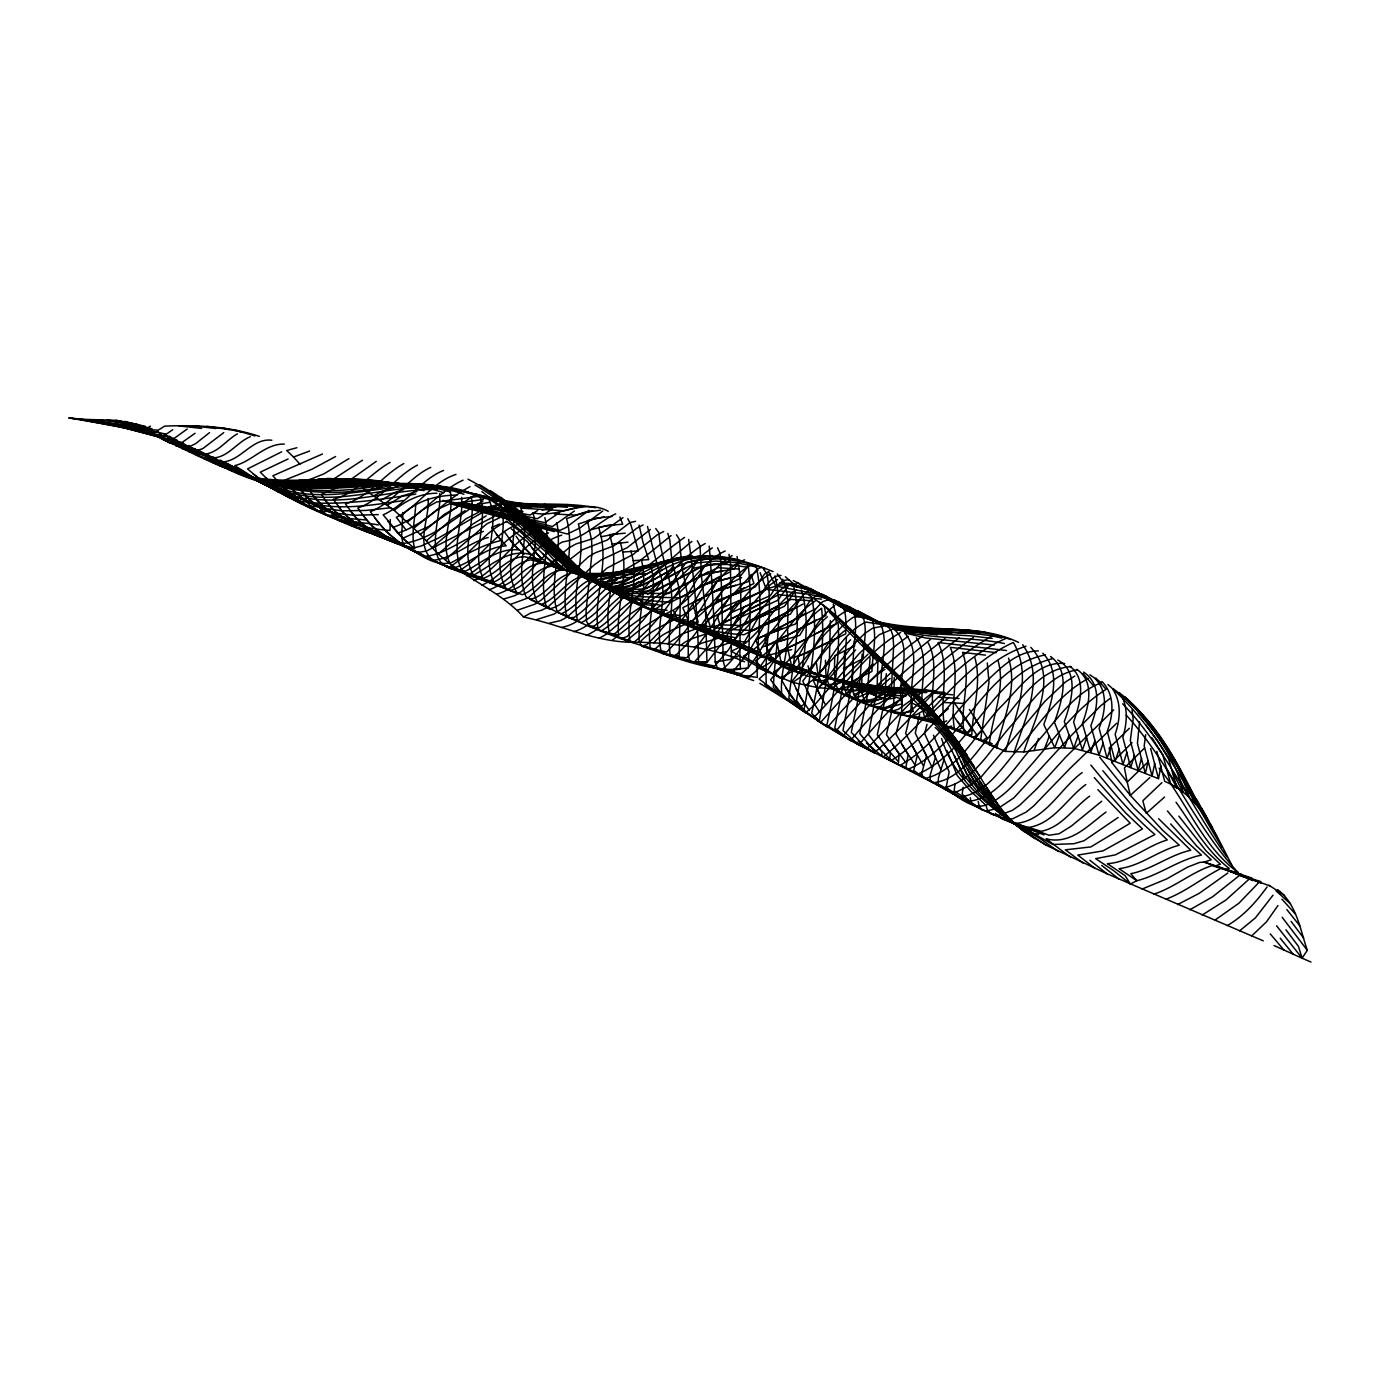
<?xml version="1.0" encoding="UTF-8"?>
<svg xmlns="http://www.w3.org/2000/svg" width="1380" height="1380" viewBox="0 0 1380 1380"><rect width="100%" height="100%" fill="white"/><g stroke="black" fill="none" stroke-linecap="round" stroke-linejoin="round"><path stroke-width="1.5" d="M461.558 497.404C463.939 521.45 450.225 547.739 461.869 570.32C418.175 569.095 442.204 519.449 439.634 493.626M854.237 640.803L851.753 684.135L842.973 730.503L858.101 744.562L925.825 778.389L974.194 805.782L1018.267 825.637M870.107 657.76L866.795 699.367L859.757 733.625L873.73 750.254L874.299 752.721C918.114 715.461 952.01 661.814 1006.037 638.371M390.264 519.518L390.023 530.42C329.561 526.763 278.656 490.555 226.717 463.283M1071.156 666.661C1036.07 668.731 1015.628 708.061 993.841 731.227C976.712 750.461 961.135 779.769 932.966 782.805L881.837 756.068L881.941 752.1L868.417 734.436L877.042 689.603L877.904 661.814L829.346 612.116M846.423 637.094L843.784 681.737L834.762 728.123L850.649 740.525L874.299 752.721L858.153 741.164M902.899 688.068L901.554 711.994L895.965 734.108L908.126 754.808L905.884 767.573L959.083 797.036C986.51 794.345 1002.156 767.039 1018.751 748.27C1039.916 723.482 1058.891 694.037 1088.354 678.511M1139.57 721.809L1137.43 743.337L1145.314 773.456L1158.493 778.665L1160.994 765.934M862.172 654.137L858.308 697.935L851.288 732.314L865.795 747.788L874.299 752.721M996.119 652.636L950.285 647.323C961.049 673.526 949.699 701.937 954.442 728.761C923.03 717.048 889.048 714.167 858.101 701.023L853.616 694.451L852.254 681.289L853.099 663.866M954.236 702.644L972.245 729.295L967.449 733.298C927.774 718.187 883.562 715.03 846.337 694.106L843.577 684.066L844.595 650.825M402.908 512.498L401.632 536.164L402.908 543.409C341.981 526.832 286.522 495.903 231.357 466.026M428.076 498.404C430.043 517.845 414.569 545.514 432.837 559.918C459.747 574.494 490.297 581.032 517.948 594.073C499.198 567.939 524.072 531.179 508.53 503.786L529.316 506.753L550.706 507.599L567.008 504.511M415.656 505.08C415.07 519.553 410.757 534.457 414.707 548.723L393.748 542.15L361.284 529.575L370.495 529.937M955.029 783.754L954.149 790.792L982.025 809.75L1036.104 831.209M963.067 787.29L962.205 794.242L971.244 802.884L970.244 797.778M1145.676 734.695L1144.192 745.942L1152.059 776.095L1154.784 763.175M894.206 677.477L893.861 701.678L886.477 734.66L899.122 754.256L898.259 764.434L889.652 758.793L890.393 753.394L877.301 734.781L884.684 700.988L886.288 673.664M911.542 698.004L910.817 712.632L905.642 733.453L917.286 755.291L913.75 770.368L922.634 777.061L921.84 772.938L926.428 756.033L915.268 733.108L919.684 714.305M1148.35 760.639L1145.314 773.456L1098.998 755.136L1073.709 748.288L1054.751 747.718L1023.788 751.962L1005.572 751.445C1014.938 716.634 1033.154 678.374 1013.921 643.339M927.032 724.345L924.617 733.556L935.399 757.361L930.103 775.422L930.293 780.58L966.552 801.521C998.016 799.589 1014.593 765.969 1033.948 745.407C1054.803 723.551 1072.07 693.692 1101.309 682.755L1089.941 674.803M933.484 735.23L943.989 759.604L938.452 777.958L938.141 784.013C954.649 791.723 972.158 814.959 991.737 802.384C1006.296 794.363 1016.974 781.218 1027.72 768.884C1052.319 741.181 1074.572 709.372 1106.122 689.275L1095.892 678.149M1141.571 758.051L1138.172 770.627L1130.323 740.456L1133.135 719.239L1132.031 709.924M1014.179 752.462C1024.754 718.549 1046.178 678.046 1022.701 644.753M1134.412 755.274L1130.72 767.608L1122.872 737.403C1126.494 725 1128.081 711.425 1123.113 699.143M1126.925 752.324L1122.992 764.486L1115.161 734.264C1120.077 719.825 1121.767 702.972 1113.022 689.603M1119.18 749.271L1115.092 761.329L1107.226 731.159C1113.436 715.064 1115.178 694.606 1101.896 681.461M1094.961 740.387L1090.838 752.324L1082.403 723.465C1088.648 706.336 1095.099 681.634 1076.866 669.369M1103.138 743.234L1098.998 755.136L1090.856 725.604C1097.842 708.337 1101.844 683.98 1083.576 672.095M1111.228 746.218L1107.071 758.172L1099.118 728.243C1105.173 712.425 1108.537 692.329 1095.427 678.96M1023.788 751.962C1034.069 719.963 1058.977 676.787 1030.826 647.41M1086.664 737.903L1082.438 749.978L1073.588 722.033C1079.47 704.611 1087.578 679.633 1069.862 666.23M1078.073 735.989L1073.709 748.288L1064.308 721.568C1071.139 702.627 1080.281 672.146 1057.77 660.054M1069.069 734.885L1064.515 747.477L1054.424 722.309C1061.565 702.127 1071.466 671.922 1050.56 656.5M1034.017 750.582L1038.519 738.473M1059.547 734.833L1054.751 747.718L1043.798 724.466C1051.888 702.506 1061.669 672.543 1042.883 653.24M1044.453 748.961L1049.335 736.058M580.29 506.512L563.489 510.738L520.778 508.099C531.8 536.613 513.86 568.94 526.177 597.057C571.13 619.258 617.602 641.062 666.644 651.998C687.24 631.505 703.42 606.752 717.1 581.221L740.974 575.495L749.582 564.472M788.118 586.241L777.751 600.3L751.031 612.409L728.726 649.566L714.736 666.057L694.295 662.072L653.896 649.894C678.632 629.608 695.537 600.8 711.028 573.08L734.195 568.888L738.369 562.988M641.338 559.573C648.221 586.621 637.991 614.066 639.164 641.355L641.666 646.15C671.888 656.156 702.472 669.507 734.729 669.507L748.978 651.602L764.175 625.175L790.464 614.048L803.367 594.452L808.249 591.295M768.953 571.475L764.641 573.977L755.205 587.035L729.865 596.039C717.479 617.792 704.318 639.63 686.895 657.777L673.975 656.673C695.313 638.612 709.337 613.1 723.293 589.157L747.891 581.774L757.137 569.026L761.173 567.404M820.289 595.366L815.666 595.815L810.077 600.524L795.449 623.967L769.937 633.403C761.691 647.6 754.412 663.314 741.25 673.699L721.999 669.507C738.766 656.587 747.184 635.99 757.844 618.257L784.53 606.217L795.95 589.933M651.55 568.681C657.484 595.056 646.668 621.725 650.239 648.082L641.666 646.15L646.823 644.615C670.542 622.018 688.982 594.297 704.732 565.679L727.312 562.816L730.831 558.883M781.028 575.443C771.851 575.288 767.28 584.913 762.812 591.399L736.834 601.835L707.975 647.358L694.295 662.072L707.526 661.796L722.275 642.908L743.958 607.114L770.42 595.591C774.801 588.915 779.614 579.617 788.825 579.738M647.479 526.453C651.929 543.772 655.811 561.315 661.503 578.393C666.816 603.181 654.465 629.418 661.796 653.309L747.529 677.408C761.018 670.163 767.349 654.965 775.146 642.562L799.676 635.369L815.822 608.787L822.428 601.766L827.707 599.886M720.05 558.089L697.883 560.004C679.684 589.398 661.175 620.362 633.989 642.218L621.552 638.595L627.141 636.491L642.977 620.396L665.971 592.02L685.929 562.557L709.165 558.486M779.924 652.274L765.693 673.061L759.104 679.046C788.377 701.282 818.806 722.068 850.649 740.525C881.923 701.644 919.425 667.523 959.359 637.698M1277.966 905.522L1266.495 921.84L1251.729 935.899L1107.002 873.782L1046.402 845.336L1024.184 831.554L992.91 805.558L979.11 790.636L966.517 773.68L955.616 750.151L942.609 732.539L927.929 717.376M1274.016 945.542L1302.082 958.203L1307.291 950.285C1300.063 929.24 1296.596 903.797 1277.604 889.652M1273.033 895.172L1255.386 917.89L1239.654 930.81M784.323 662.124L770.609 679.823L780.08 692.225L790.671 702.541L805.506 712.874L814.649 704.835L859.205 653.585L879.129 634.783L892.739 629.073L937.52 634.852M673.043 566.042C655.241 590.088 637.732 615.549 614.1 634.179L601.439 630.781C625.399 616.377 641.045 590.812 659.433 570.026M1267.099 886.926C1256.162 901.985 1243.518 916.216 1227.217 925.601M908.264 636.266C874.868 659.916 848.131 691.932 820.789 722.189L814.683 716.565C843.008 688.448 865.519 652.499 900.64 632.489M638.561 581.653L601.025 621.104L594.142 625.985L589.226 626.244L586.552 621.362L586.034 611.668L592.037 552.448L591.606 540.322L587.449 520.674L604.078 516.827M855.635 649.928L827.224 680.185L818.53 687.74L792.361 682.358L756.43 667.196M1132.066 742.733L1111.918 762.657L1127.219 782.098L1130.323 795.398L1162.529 830.156L1179.296 845.181C1158.199 850.632 1140.932 865.864 1119.077 868.693L1136.792 880.733C1159.614 875.11 1178.468 859.706 1201.445 855.117L1185.903 840.713L1170.637 823.929M1147.159 762.778L1127.219 782.098L1124.424 767.901L1144.434 748.115M1161.908 782.615L1142.83 800.797L1146.245 813.338L1164.599 797.036M1116.662 723.275L1069.673 768.798L1033.465 806.162L1025.978 812.182L1012.851 818.685L1007.055 819.616L990.029 813.389L987.338 809.922L986.045 805.368L970.882 791.344L957.202 775.525L947.06 750.582M948.853 697.435L930.034 714.754L922.927 718.514L910.093 716.513C923.824 713.943 932.207 701.609 942.609 693.416M952.873 715.116L962.17 727.864L957.582 730.503L973.521 737.541L982.319 730.555L973.797 716.082M818.53 687.74L846.182 689.81L873.074 663.987M948.37 708.596L935.209 719.843L922.927 718.514L940.884 724.017L946.628 720.826M1149.782 777.613L1130.323 795.398L1099.67 757.223M850.632 639.734L813.13 679.736L805.161 685.67M850.097 738.731L867.002 748.581C906.074 708.199 943.472 662.969 993.152 635.456M827.345 616.843C807.714 633.437 796.174 658.726 773.766 672.043L780.114 677.891C806.248 667.627 816.218 636.284 839.489 621.604M1129.34 728.295L1109.175 748.098L1111.918 762.657M846.182 689.81L860.051 690.759L877.922 674.061L884.925 669.214M624.485 583.843C609.408 595.884 598.972 614.014 581.428 622.57L557.468 612.237C547.843 583.585 563.144 552.397 556.778 522.779M832.278 688.965L867.951 654.275M1113.695 709.855L1065.947 756.878L1036.898 788.739L1019.699 805.247L1012.351 810.353L999.413 815.218L994.117 815.201L986.39 811.026L998.551 808.111L1013.713 797.985L1071.311 735.505L1100.619 705.853L1110.227 698.297M1082.179 772.541C1059.874 788.808 1045.04 821.376 1014.921 823.515L1041.245 831.295C1061.669 827.362 1073.657 807.662 1089.683 796.139M860.051 690.759L873.678 692.243L890.152 678.408M1085.836 784.53C1066.671 798.416 1053.268 824.102 1028.135 827.5L1049.093 835.28L1059.167 833.71L1071.328 826.085L1101.758 801.193M1259.957 881.372L1238.861 903.262L1214.641 920.322M802.85 596.816C780.545 613.979 768.815 643.166 743.268 656.104L780.114 677.891M845.284 630.212C825.516 645.34 814.545 670.318 792.361 682.358M370.116 484.294L361.767 487.64L394.266 510.376L420.262 534.388L444.584 514.154L457.522 507.064M414.052 528.023L437.443 509.341L450.053 503.683L554.294 531.611M420.262 534.388L426.403 540.822L451.502 519.398L465.112 510.652M209.553 432.613L195.615 443.67L189.474 446.637L168.929 440.065M426.403 540.822C452.261 574.408 495.627 586.31 523.52 616.981C562.419 625.106 599.075 644.218 639.906 642.183C652.723 628.073 670.801 622.57 686.498 613.013C708.113 598.006 719.963 569.698 744.562 559.814M639.906 642.183L653.792 642.856C666.04 628.331 686.205 627.486 699.729 615.152C718.29 599.61 730.348 576.564 751.548 564.403M920.96 692.933L898.484 709.234L890.48 711.614L903.969 713.564L912.145 709.406L932.121 692.898L952.614 694.813M407.669 521.847L423.246 509.427L436.701 501.975L477.135 496.559L496.869 501.113L517.31 503.786L581.911 506.667M432.578 547.222L465.854 518.88L478.498 512.308M821.531 608.373C798.606 624.761 787.756 655.345 761.639 667.316L755.395 660.761C780.011 645.978 791.085 616.187 815.269 601.025M873.678 692.243L886.84 694.675L894.982 688.085M616.877 579.841C601.249 590.726 590.019 606.717 574.27 617.343L569.233 617.912L561.677 613.6C578.013 606.337 587.345 589.208 603.077 580.687M195.063 433.268L181.953 442.549L117.697 426.23L69 417.968C112.781 423.332 155.819 433.855 196.685 450.553L202.722 448.673L223.75 432.613M438.892 553.484L472.598 524.227L486.209 515.844M1250.297 878.077L1225.923 900.036L1202.152 915.044M401.062 515.948C415.863 500.768 436.322 495.161 456.935 495.144M626.037 641.424C640.32 628.435 656.242 618.016 673.682 609.926C696.176 595.142 709.51 569.906 732.176 555.553M785.91 687.844L799.762 707.509L804.488 703.852L796.208 689.034M574.408 511.031L552.38 526.539L468.924 505.511L442.894 500.405L567.404 534.043L580.187 527.781L602.784 511.014M653.792 642.856L667.592 643.753L682.272 633.817L699.16 627.727L705.715 623.294L750.427 576.012L758.103 570.147M445.447 559.486L486.916 523.796L499.491 517.828M187.197 429.007L174.191 438.374L109.296 423.384L95.893 421.694M394.266 510.376C406.203 500.216 420.969 493.195 436.873 493.247M559.556 512.549L544.824 522.641L502.441 513.291L462.162 502.372L455.952 502.838L559.918 530.369L566.162 527.453L588.915 510.29M777.423 579.566L770.092 584.948L761.173 594.159L732.78 626.365L718.221 638.216L701.402 643.27L694.485 647.065L667.592 643.753M1106.018 812.061C1088.165 825.188 1070.656 845.181 1046.109 838.781L1070.863 857.498M908.954 693.26L893.274 704.076L884.615 708.113L871.004 705.542L879.198 703.42L895.965 693.536M930.362 639.527C896.483 666.609 863.293 695.848 836.711 730.331L843.491 735.73C872.057 698.487 908.092 667.196 945.007 638.474M691.915 541.391C671.474 557.503 653.93 577.34 630.591 589.709C609.822 601.145 596.781 624.847 573.787 631.678M671.146 535.561L638.94 561.557L612.599 576.84L566.921 617.188L560.642 620.534L549.292 623.208M650.394 529.454L627.055 547.757L601.318 559.9L594.28 564.851L547.843 607.096L541.788 610.202L530.61 613.1L523.52 616.981M452.278 565.196C472.132 552.621 485.208 530.748 507.167 521.364M1239.671 875.3L1212.641 896.759L1189.836 909.782M172.69 429.715L166.29 434.2L122.803 424.781L109.296 423.384M712.339 547.843L704.732 553.156L669.041 588.001L629.487 614.583L606.01 634.438L599.041 638.388M612.375 640.268C629.815 625.985 647.668 612.53 667.661 601.939C689.379 587.949 701.747 561.971 725.19 551M1142.019 889.082L1166.704 878.888L1187.594 867.123L1199.686 862.414L1204.102 862.052L1225.406 869.711L1229.201 868.469C1206.448 850.874 1192.51 825.188 1176.019 802.211M796.553 589.709C771.092 605.837 760.018 639.889 731.262 651.136L768.194 672.698M237.395 433.855C225.923 440.237 217.54 453.606 203.498 454.244C161.098 434.389 115.679 421.952 69 417.968M387.418 505.132L402.512 495.886L416.881 491.522M681.168 645.116C692.173 635.076 709.13 636.922 719.084 625.175C737.489 609.356 749.116 585.5 770.747 573.821M973.383 637.474C931.259 667.575 893.153 703.852 859.982 743.579L867.002 748.581M552.621 508.772L537.372 518.759L462.162 502.372L483.431 499.422M1245.071 877.421L1227.044 869.952L1236.066 873.782L1238.033 872.453C1194.131 825.068 1170.05 763.002 1126.253 715.116M834.59 605.561C809.87 624.26 802.263 657.57 781.718 680.254L790.171 694.951L799.762 707.509M1227.855 872.971L1199.255 893.309L1177.675 904.556M459.333 570.613C481.741 557.761 494.989 531.335 520.398 523.503M922.927 635.783C886.857 661.141 856.221 694.037 827.5 727.26L766.383 685.567C764.141 648.583 773.732 610.909 766.918 573.752L763.64 569.302M1074.778 676.045L1065.274 682.151L1044.97 701.282L981.87 776.112L972.607 783.875L957.461 791.482L951.786 792.379L944.662 787.618C974.815 780.131 990.426 749.323 1009.47 727.553C1029.101 706.284 1046.696 675.027 1077.332 669.8M1118.093 817.495L1083.921 840.782L1073.933 843.715L1052.733 844.474L1026.116 829.259M589.709 579.997C574.46 586.862 566.249 605.527 549.533 608.787L529.903 599.334C545.997 596.419 553.76 577.927 569.561 573.718M380.639 500.216L396.129 491.918L403.598 489.624M537.683 510.462L530.075 515.033L475.22 504.908L489.572 502.32M150.437 426.144L144.417 429.646L158.355 430.094L164.634 426.11C196.495 424.937 228.873 426.092 259.354 436.391M466.578 575.77C489.814 563.282 502.976 536.837 527.954 527.039M390.074 462.404C370.323 473.443 356.144 493.643 333.27 499.25L342.706 512.204L353.297 521.778L359.352 525.125L440.513 563.971L502.061 586.276C517.31 581.567 525.987 562.471 543.202 563.351M403.857 463.559C382.985 474.927 369.047 496.99 345.414 503.838L354.884 516.724L365.338 526.591L377.551 533.422L356.316 522.054M482.914 501.078C456.228 515.689 432.751 540.167 401.39 543.686L390.005 534.991L379.88 524.4L370.323 511.704C394.231 502.303 407.859 478.136 430.75 467.303M673.716 568.508L653.672 579.807L635.093 587.932L616.394 588.553L599.42 584.844L564.334 566.542M662.417 569.819C642.476 583.361 612.772 596.212 590.985 579.773L606.337 578.686L624.519 572.183L669.455 559.78L712.132 555.536M684.998 568.146L645.892 588.691L626.399 590.123L608.597 588.001L601.163 585.707L592.468 581.446L577.53 570.63L533.439 525.642L500.854 497.231M622.966 517.655L593.866 538.355L575.874 543.996L569.129 547.722L553.501 560.815L521.502 591.485L515.154 595.505L504.114 598.937M476.6 493.643L428.438 526.608L402.77 538.321L383.157 514.843C406.479 504.476 420.003 479.964 443.601 470.408M488.848 508.72L438.202 538.183L421.107 546.049L413.776 547.843L407.618 547.567L371.237 530.265L359.904 522.106L350.123 510.583M793.466 608.442L753.739 630.35C688.655 630.505 622.725 605.768 573.407 563.471M805.161 613.617L765.469 635.421C764.158 658.346 782.426 670.18 803.125 673.457L799.779 666.885L797.968 656.466L835.883 638.612M376.24 461.386L342.344 485.519L321.247 494.402L330.7 507.357L341.378 516.689L359.352 525.125L347.76 517.5L337.945 506.063M417.467 465.095C395.508 476.462 381.76 499.836 357.748 508.013L367.27 520.812L377.551 531.041L389.367 538.769L395.525 539.528L384.813 529.972L375.084 518.311M696.417 569.164L657.018 590.33L636.767 591.83L618.085 590.726L599.42 584.844M781.356 603.836L741.716 625.554L719.894 624.778L710.614 627.538L704.783 609.167L744.286 587.777M889.22 689.707C865.174 710.769 845.491 696.365 821.652 682.427L818.064 675.303L816.494 663.539M769.005 599.11L719.894 624.778L717.134 615.083L756.62 593.711M816.236 619.965L776.802 641.2L780.597 660.054L783.892 665.471C713.633 633.851 637.612 611.702 574.649 566.042M708.061 571.976L668.541 593.434L628.004 593.469L610.15 589.536L613.582 592.365L596.609 582.239L581.084 570.268L565.973 556.382M719.963 576.357L680.392 597.902L638.457 596.626L619.62 593.245L624.139 597.592C593.504 583.033 567.094 560.659 545.359 534.819M374.066 495.644L382.174 491.332L397.544 486.467M651.032 571.596L631.316 582.136L614.324 586.741L597.126 583.74C631.488 587.88 657.915 556.502 692.553 556.019M732.056 581.808L692.519 603.302L698.245 622.104L689.362 623.036L682.807 607.735L741.647 577.599M826.517 628.142L797.157 643.684L778.389 651.567M643.115 524.952L636.698 528.298L613.703 545.911L595.246 552.811L588.518 556.778L541.495 599.869L535.043 604.112L517.621 610.133M250.332 436.684C236.308 442.393 226.648 459.73 209.984 457.694L246.399 475.255L313.588 503.959M362.474 460.213L329.975 481.43L309.293 489.434C319.47 509.03 340.204 517.052 359.352 525.125L349.244 519.363M843.387 668.714L863.225 658.502C863.242 643.598 868.917 626.572 861.086 612.858M663.694 531.524L657.26 534.802L633.058 554.519L607.045 568.06L560.866 609.529L554.208 614.031L536.699 619.551M1090.821 765.055C1110.969 789.291 1130.772 814.062 1154.922 834.52L1115.213 854.91L1095.651 858.636L1113.487 870.556L1130.358 884.011L1136.792 880.733L1130.772 873.695C1152.145 869.452 1169.516 854.945 1190.75 850.253L1158.613 818.702M494.351 516.448L426.627 550.982L419.796 552.19L414.241 551.293L401.39 543.686M684.566 537.372C662.297 553.104 642.442 572.545 618.136 585.81C598.247 598.058 585.638 623.087 561.574 627.417M469.993 486.623C444.688 500.147 425.903 524.521 397.664 533.059L387.953 521.381M1165.669 899.346C1185.351 891.98 1201.601 878.387 1220.041 868.969M852.254 681.289L871.918 671.474C872.367 654.327 877.628 636.266 872.022 619.551L868.848 616.481M1153.784 894.188C1174.553 887.409 1191.527 872.264 1211.968 865.639L1231.702 871.66M816.667 633.299L836.28 623.553L835.383 612.237L833.244 604.371M806.834 638.612L787.652 648.117L791.775 666.799L795.725 671.094M803.16 604.061L744.079 634.697C715.013 633.42 686.809 625.209 660.278 613.565L679.064 615.359M348.916 458.609L324.024 473.806L297.287 484.57C307.774 503.873 328.544 511.583 347.519 519.829L335.788 512.567L325.922 501.233M695.141 613.496L753.929 583.499L751.031 574.46M814.838 609.218L755.826 639.734L760.777 654.034L764.227 657.725L744.545 649.394L761.243 652.809M658.898 597.73L717.721 567.663L738.921 569.043M732.09 629.815L791.051 599.403L812.561 600.835M875.679 689.258L859.775 696.59L852.012 697.849L814.856 679.633L810.526 674.906L807.99 665.781M639.389 573.425L620.275 582.653L604.25 585.086L597.126 583.74M473.995 580.652C499.836 568.457 512.929 537.337 541.167 529.213M707.543 619.292C736.316 608.201 761.45 583.792 793.673 583.826L785.358 576.754M719.894 624.778L778.717 594.694L821.6 599.144M483.466 531.386C463.87 538.252 446.999 553.414 426.23 556.312L433.113 560.245C453.158 558.624 468.838 542.478 488.244 537.493M705.197 543.548C681.823 556.589 667.213 581.636 642.873 593.952C621.69 604.699 607.614 625.761 586.19 635.507M744.096 624.83L771.334 611.806M729.554 572.165L670.68 602.353L649.566 600.628L629.729 597.178L635.628 602.905C604.44 588.605 574.546 569.578 552.587 542.857M737.369 618.792L764.52 605.975M335.599 456.521L311.846 469.286L285.177 479.947C296.2 498.715 316.9 506.15 335.737 514.499L323.903 507.426L313.967 496.231M767.28 645.254L825.947 615.532L824.24 606.027M367.787 491.435L384.002 485.053M881.406 699.005L864.846 702.541L861.845 692.657L881.096 683.773C880.285 663.832 889.376 641.424 879.957 622.811M647.582 594.193L706.198 564.575L727.122 564.437L747.995 567.266M750.548 631.471L777.475 619.172M288.092 458.971L260.268 472.167L270.808 482.69L282.158 490.504L288.334 491.849L277.846 481.861M499.405 524.072L491.711 527.522L501.13 540.529C483.414 544.427 467.699 553.501 452.071 562.316C430.043 568.819 411.24 545.307 391.161 539.321M730.52 612.979L757.275 601.042M322.489 453.986L272.861 475.772L282.952 487.243L294.095 495.575L247.486 475.289M789.826 583.809C767.815 595.091 756.568 619.775 738.197 635.749C730.434 645.426 718.031 645.478 707.509 649.635L694.485 647.065M392.765 527.436C420.521 518.432 437.167 491.901 463.111 480.154M548.602 532.852C521.14 543.013 508.22 574.097 481.568 585.275M861.724 688.327L846.182 693.605L858.101 701.023L864.846 702.541M723.707 606.993L749.875 596.367M756.637 638.923L782.822 628.28M636.767 591.83L655.327 584.395L694.985 563.109L715.737 561.073L736.213 562.626L756.706 567.111M281.675 451.829L247.538 468.907L258.56 478.308L270.187 485.519L282.158 490.504M309.586 451.036L293.526 457.039L286.678 450.501L296.855 447.724M627.434 574.874L609.253 581.998L594.297 582.05M582.36 576.167C565.973 580.687 557.537 597.937 542.099 604.043L549.533 608.787L546.049 605.837C538.183 577.064 551.586 546.808 544.876 517.655M1013.317 642.459C959.911 666.799 928.619 720.74 883.735 756.464L890.859 760.777C941.005 729.865 967.76 665.074 1025.978 646.22M717.082 600.438L742.578 591.313M537.752 603.181C524.038 575.339 542.254 542.116 532.887 512.739C558.659 519.104 582.877 497.611 608.235 511.273M846.734 610.874C819.599 624.243 811.889 658.985 792.344 680.702L800.193 696.727L809.267 710.459M762.364 646.961L787.514 638.63M789.153 658.898L807.041 652.982L845.768 633.765C845.354 623.122 848.01 608.873 838.247 601.508M511.118 604.164L528.264 597.868L567.473 561.315L582.412 549.775L607.303 539.977L629.97 522.572L635.542 521.33M626.399 590.123C654.689 584.792 675.424 560.366 704.714 559.141C725.328 557.52 745.718 561.832 765.072 568.681M853.616 694.451L871.091 688.861M710.786 592.9L735.644 585.241M456.004 474.409C432.078 482.068 418.554 506.357 396.319 517.31L405.944 529.834M615.721 513.826C597.626 522.33 583.671 538.959 562.609 541.891C537.7 555.416 524.659 586.155 496.766 594.193M561.764 535.181C531.283 543.703 518.5 579.531 489.193 589.709M854.358 684.791L840.265 688.879L833.451 688.844L827.172 684.911L840.472 682.807M589.898 530.041L606.959 525.47L622.725 524.227L619.879 517M541.995 510.1L559.038 505.598M704.818 584.482L729.106 578.065M592.641 510.652L575.719 515.102L554.415 514.033M615.204 575.736L598.23 580.152L584.395 577.72L574.442 572.441M681.358 557.365C653.223 561.574 628.814 577.03 601.421 582.912L587.69 579.548L578.255 574.149L563.195 562.333L516.845 518.328L481.827 491.608M549.999 566.663C533.681 568.767 525.952 587.914 509.945 590.399L444.602 565.42L506.15 588.536C490.745 562.781 510.152 530.731 500.25 503.51M767.729 655.362L791.689 649.652M698.901 575.995L722.723 570.613M616.394 588.553C645.098 586.155 665.384 561.625 693.864 558.538C721.033 553.57 748.15 561.401 773.145 571.613M707.509 649.635L720.222 652.913L726.001 651.688M951.803 726.139L947.232 727.07L980.611 740.18L988.994 682.22L987.287 663.004M692.708 568.388L716.186 563.782M614.876 524.521L598.73 527.246L601.145 536.734L617.585 533.56M665.35 563.023C624.761 572.114 581.308 581.618 542.202 561.971L559.262 565.403L548.93 554.432L500.716 513.636M709.199 546.066C712.391 584.516 714.426 623.312 715.168 661.986L731.434 659.226L730.434 562.54L728.951 554.329M701.368 555.674L656.639 563.144L594.642 577.289L580.532 575.633L587.19 577.306L602.836 575.857M651.653 567.145C619.517 572.51 585.396 579.6 554.122 566.404C580.704 577.064 609.736 575.029 637.508 571.268M895.241 698.004L884.839 699.608C843.249 681.237 799.417 667.765 756.326 654.465L773.611 657.984M284.297 444.067C264.908 443.705 252.557 461.231 234.79 465.629L258.25 480.482L301.582 499.06M529.316 506.753L545.393 504.39M403.495 500.526C371.858 505.201 339.238 510.841 307.671 502.579L305.308 497.87C346.259 505.425 386.555 491.297 427.3 489.469M415.811 494.075C379.949 499.715 344.017 505.115 307.671 502.579L313.519 509.427L219.92 459.989M600.559 510.203L584.395 512.36L566.559 518.656C575.443 550.154 561.35 582.464 566.093 614.1L569.233 617.912L577.461 620.603C570.871 588.88 587.052 555.985 578.375 524.003L595.953 518.276L612.013 516.396M625.226 533.18L609.667 534.612L612.099 544.1L627.986 542.15M562.523 570.13C545.618 570.958 537.407 589.415 522.33 594.659L509.945 590.399M145.383 429.146L157.165 436.184L164.462 435.338L170.603 436.632M897.138 713.357L913.25 711.459C905.763 686.274 923.72 654.051 904.504 632.92L925.911 638.026L994.29 645.064M139.087 425.937L163.099 439.565L170.361 438.737L176.692 439.806M1052.043 658.829C991.547 673.526 973.487 749.306 918.908 773.645L925.825 778.389C960.515 768.936 976.988 731.486 1000.379 707.267C1018.164 689.948 1036.639 660.813 1064.618 663.521M390.833 507.754L365.942 510.428L341.981 510.841L319.556 507.685C331.683 524.986 359.663 520.846 378.258 524.986M826.724 680.168L820.565 680.754L814.856 679.633M151.334 432.647L158.441 431.957M606.665 586.604C635.283 587.966 655.483 563.075 682.928 559.073C702.368 554.346 722.654 555.122 741.784 560.918M163.099 439.565C192.769 452.795 221.456 469.131 253.058 477.377C305.221 486.277 359.421 469.925 410.791 488.399M620.379 542.564L622.811 552.069L638.354 550.896L630.781 524.452L627.762 518.673M877.283 708.113L892.756 707.026M630.919 550.913L633.248 560.694L648.738 559.625L643.045 542.495L639.095 525.142M1045.419 654.862C983.44 667.213 963.223 745.838 907.937 769.298L900.95 764.761C932.639 747.27 951.941 714.409 977.471 689.69C995.032 674.268 1013.11 651.17 1038.381 650.912M819.013 676.511L807.904 676.286L768.281 659.45C789.498 666.557 811.078 672.647 832.571 679.547M720.222 652.913L732.608 656.949L737.92 656.742M645.34 574.011C623.639 574.477 601.887 576.702 580.29 573.545C560.677 570.889 543.341 559.918 524.02 556.744C506.753 557.002 497.059 574.736 481.31 578.979L494.316 581.843C507.236 575.909 515.93 562.057 530.576 559.883C552.466 564.075 572.959 574.994 595.453 577.495M676.476 534.767L679.357 539.442L682.203 568.991L688.413 598.713L688.223 655.12L690.121 661.779C707.129 663.452 722.809 673.009 740.508 668.92C737.938 631.661 744.683 592.952 737.041 556.451M378.275 514.602L354.194 515.292L331.493 512.705L333.891 517.327L366.304 519.967M796.657 584.016L780.131 582.74L800.417 587.587M271.826 440.22C251.902 437.805 241.293 460.92 222.214 462.024L234.255 469.183L259.147 480.878M318.055 478.86C353.66 478.032 389.626 480.223 423.884 490.711M308.62 479.584L377.085 480.861L417.692 487.916M686.654 620.034L672.905 618.861L693.364 627.124L713.909 633.558L734.747 637.595M78.125 419.175L116.127 420.348L145.245 426.23M298.96 480.344C342.982 481.206 387.935 477.514 430.75 490.314M516.224 508.495L488.486 506.995L503.286 503.389L567.473 507.254M631.057 577.444C596.281 578.875 561.884 571.562 530.11 557.555L542.236 559.469L532.249 548.412M327.026 478.463L357.092 479.826L377.74 482.448M351.486 520.502L337.238 519.88L357.748 527.488L379.241 532.939M694.157 625.088L685.377 624.088L717.428 637.318L737.593 643.563M916.527 694.088L876.645 691.863L857.463 688.206M705.87 630.194L697.521 629.228M926.825 692.605C900.191 691.207 873.091 692.208 847.268 684.463M289.3 480.861C340.86 483.793 393.783 476.324 443.825 492.746M943.592 702.489L964.499 703.455M926.67 690.069C892.239 688.499 856.98 688.896 824.257 676.476M379.673 533.232L440.513 563.971L473.409 575.167C491.539 565.748 508.133 548.274 530.558 554.484L520.743 543.047M221.939 461.645L216.901 461.368L196.374 454.969M805.765 672.923L800.573 672.629L788.153 667.972L797.812 669.179M229.149 465.784L224.423 465.509L203.861 458.47M905.901 696.038L886.046 694.795L866.933 691.915L875.972 695.675M938.262 697.142L958.997 698.522M122.803 424.781L136.482 425.747M654.948 605.285C627.848 605.872 606.527 584.378 583.412 572.993M537.51 505.391C486.26 503.683 438.271 474.72 386.021 486.554C332.666 497.904 277.156 492.798 227.769 469.217M936.468 691.949C902.951 688.827 868.451 691.915 836.159 680.564M667.161 610.27L647.772 608.235L616.894 590.433M530.817 507.581L509.686 505.822L502.113 508.289L523.003 511.566M951.941 633.903L906.729 630.073L884.735 625.882L872.798 628.107L864.846 633.368L855.203 642.839L817.202 689.724L825.447 704.645M910.093 716.513L924.807 717.738C915.889 692.036 932.207 661.468 916.355 637.819M642.338 600.386L632.23 599.61L593.469 579.324M382.381 535.061L373.376 534.267L405.703 547.101M363.837 481.672L335.323 478.705M279.864 480.861C332.235 487.399 385.9 475.962 437.529 489.883M971.934 630.677L903.383 627.107L881.475 623.294L856.273 614.238L816.667 593.314M363.406 525.521L349.226 524.797L369.737 532.404L391.092 538.131M214.935 457.988L189.181 451.726M913.87 689.862C870.383 686.516 826.465 680.84 786.238 662.952M935.26 690.914C893.826 686.809 850.994 688.568 811.802 672.181M966.086 633.403C932.501 631.247 899.087 627.538 866.088 622.035C841.524 633.42 830.519 661.279 813.527 680.961L821.152 697.504M890.48 711.614L904.763 713.184M178.9 425.903L201.653 428.438M193.114 425.885L215.815 428.507M992.203 638.371L969.605 635.783L923.599 633.161L901.571 629.901L860.741 616.136L808.852 589.226M664.401 611.961C655.828 611.202 645.443 609.753 640.648 601.628L661.279 605.423M985.51 655.138L962.533 652.361C972.245 678.822 959.324 707.026 964.172 733.556L971.813 734.971C972.71 709.234 981.991 683.204 974.849 657.587M945.145 692.588C889.841 686.861 833.072 685.498 781.58 661.762L824.24 676.683L868.072 686.222M87.682 419.71L132.411 426.903L153.163 433.079M524.055 503.786C473.323 496.921 423.832 475.031 371.686 486.933C326.042 494.471 278.812 490.711 236.084 472.391M902.02 689.827L859.654 684.135L837.608 679.805M97.376 419.848L120.008 422.798L141.364 427.766M629.539 595.487L624.588 594.832L604.75 585.086M1038.795 834.245L1033.551 833.52L1014.093 823.653M1006.503 650.532L938.09 642.528C950.423 667.886 939.711 696.434 944.144 723.017L936.244 722.879C925.773 697.625 941.436 667.765 928.24 642.942M595.608 507.771C567.542 501.975 538.769 505.649 510.462 502.475C482.759 498.784 456.608 487.985 428.801 484.88C367.39 481.137 303.652 500.405 244.502 475.134M270.704 480.257C330.217 491.642 392.006 473.961 450.743 492.074M389.729 539.615L385.434 538.976L397.44 543.841M207.121 426.351L229.494 429.68M106.95 419.951L129.151 423.281L149.747 429.077M985.234 632.333C934.122 624.812 877.784 634.024 833.123 601.818M1004.399 643.511C967.466 635.956 928.74 640.32 892.67 628.193C915.613 645.202 895.689 680.133 901.899 703.835L884.494 708.613L871.004 705.542M979.852 633.8L958.1 630.436L912.249 628.331L889.893 625.589L860.741 616.136L801.073 584.844M320.471 507.064L310.241 506.029L325.335 514.757L344.448 516.896M459.592 490.935C404.219 476.928 348.623 507.736 293.181 493.402L301.806 503.873L233.703 467.044M590.433 575.081C551.62 576.806 535.457 539.114 506.236 521.312M182.678 443.014L176.364 441.945L169.24 442.687L157.165 436.184M308.413 502.268L298.322 500.94L242.656 472.288M82.49 419.848L126.512 428.404L172.776 440.824L164.203 433.648M188.75 446.068L169.24 442.687L188.991 447.845L208.104 454.745M1001.759 638.112C958.082 627.141 910.8 638.216 868.986 618.706L872.816 619.672L834.227 599.765M715.168 661.986L717.617 668.765L736.144 674.372L750.03 676.925M116.127 420.348L137.638 424.35M332.494 511.911L317.521 510.738L277.622 489.141M746.494 642.614L725.846 638.561L705.525 632.264M261.786 479.102C328.164 496.541 398.285 471.305 463.939 494.282M296.372 497.438L291.284 496.403L254.11 478.308M814.321 591.002L784.892 584.085L777.25 573.908M220.748 427.593L242.518 432.251M457.366 491.263C390.419 471.805 319.47 500.923 253.058 477.377M748.064 563.799C752.238 598.299 748.909 633.334 748.409 667.989L732.849 669.421L736.144 674.372L757.292 677.442C756.119 640.493 764.52 602.353 756.085 565.99M992.151 743.613L973.521 737.541L989.339 744.631L997.188 746.459C1003.76 717.669 1017.905 687.93 1008.538 658.105M468.2 492.056C406.652 471.46 342.861 508.151 281.106 488.848L290.214 498.111L248.245 475.72M818.219 594.314L775.75 586.034L768.867 572.424M270.187 485.519L276.311 486.95L265.495 477.739M830.156 599.317L809.577 594.314L766.297 589.346L760.104 572.648M124.631 421.366L152.128 428.852M559.556 567.956L582.929 574.994M175.622 445.688L195.65 450.794M182.263 448.655L202.498 453.951M1010.522 639.561C963.533 622.38 911.128 638.319 865.001 617.498C914.077 638.112 970.002 619.172 1018.578 642.39M886.84 694.675L899.432 698.194M228.269 465.75L240.258 472.339L264.253 482.189L253.023 473.875M349.502 481.706L342.775 479.774L355.747 484.363M233.945 429.836L255.076 435.908M1242.224 874.661L1204.102 862.052L1211.226 859.792L1196.477 845.819L1167.428 810.957M804.575 587.897L792.396 584.12L812.51 591.52M749.236 648.686L709.441 634.3L717.497 635.335L698.349 625.175M1251.85 878.025L1215.228 865.916L1220.369 864.242L1206.085 850.874L1178.848 816.098M195.011 448.949L182.574 444.947L201.463 451.777M289.576 494.144L265.771 483.897M1260.906 881.734L1225.406 869.711L1269.704 885.856M826.396 596.281L806.041 589.26L797.709 582.481M1261.337 883.183L1227.044 869.952M799.037 667.678L820.117 675.2M736.144 674.372L753.67 680.633M973.521 737.541L982.75 740.853L986.924 737.489L969.364 709.389M211.623 462.11L232.185 469.649M1044.039 834.866L1002.07 818.944L995.342 813.424M219.593 465.733L240.155 473.53M576.098 573.632L564.938 569.302L554.001 560.366M1031.015 830.45L1006.227 820.065M732.608 656.949L744.631 661.796M1236.066 873.782L1252.988 880.682M740.853 647.375L721.188 639.337L729.14 640.493L690.759 620.534M752.514 652.481L732.849 644.357L744.993 646.323L725.483 636.559M997.999 660.451C1006.124 688.844 991.823 716.858 989.339 744.631L1005.572 751.445M306.826 501.268L288.368 493.505L300.288 498.594M989.339 744.631L998.275 748.426M1251.729 935.899L1263.269 940.832M1276.586 925.79L1302.082 958.203L1311 962.033M258.25 480.482L270.98 486.157M312.156 503.821L323.955 509.134L318.711 506.391M409.343 548.93L428.663 558.641L398.303 542.668M252.178 478.481L267.375 486.002L236.566 470.166M244.243 474.496L263.925 483.88L260.423 481.827M401.563 544.876L421.124 554.329L417.623 552.19M737.231 642.028L756.965 651.602L749.133 647.462M222.404 464.008L204.654 455.279L194.373 448.517M852.012 697.849L858.101 701.023L872.591 701.851L891.083 694.675L893.654 646.116L892.963 635.887L890.876 629.815L887.84 626.658L845.992 605.164M490.366 490.693C535.492 518.69 561.488 570.664 611.668 591.019L595.263 581.877L580.204 570.113M810.043 588.432L857.101 613.582L861.172 614.411L822.256 594.228M713.874 631.143L740.87 645.685L702.317 625.795M793.276 580.549L859.033 616.722L863.984 618.085L824.498 597.195M375.205 530.851L424.798 556.433L386.849 536.544M887.84 626.658L857.532 610.667M911.404 702.869C968.381 726.57 977.609 796.726 1024.184 831.554M317.745 506.115L300.236 496.938L290.007 486.398M329.544 511.445L312.07 502.182L302.03 491.245M325.542 508.961L335.737 514.499M805.575 586.362L857.101 613.582L817.84 592.468M1232.064 865.433C1215.176 833.761 1200.514 796.226 1164.72 781.373L1156.82 751.324M850.649 740.525L819.151 721.706L788.843 698.401C793.069 661.382 802.384 623.501 793.724 586.345M347.519 519.829L337.427 514.085M529.247 519.07C553.725 541.46 573.218 569.871 602.577 586.448C569.302 568.664 548.826 535.25 520.329 511.48M240.862 471.287L278.76 492.108L272.309 486.916M858.101 744.562L826.793 725.207C834.59 692.036 839.903 658.157 838.229 623.967M759.88 683.359L790.671 702.541M839.661 605.63L859.033 616.722L853.306 617.257C830.139 632.402 819.875 660.123 802.798 681.03L810.422 697.573L819.341 711.632M1003.139 817.167L1040.365 838.798L1058.512 851.598M602.577 586.448C565.334 567.266 543.737 529.092 510.859 504.183M1145.71 724.707L1157.751 741.077L1168.619 758.914L1176.916 788.084L1170.827 784.444L1162.788 754.688L1151.834 737.558M389.367 538.769L372.238 526.298L362.491 514.688M377.551 533.422L368.063 527.488M467.941 479.171C516.396 503.545 546.101 551.465 590.399 580.808C549.93 552.949 522.658 509.289 479.395 484.639M584.395 577.72C548.377 556.589 523.641 521.123 488.434 498.646M200.531 451.415L210.881 458.177L228.511 466.923L213.296 457.004M240.569 469.976L252.195 477.359M206.828 454.193L228.511 466.923L198.254 452.347L188.301 445.499M236.049 469.269L246.399 475.255L234.704 469.718L224.733 463.007M1268.962 885.218L1284.608 895.517M587.69 579.548C546.721 552.328 518.466 509.358 474.962 485.07M808.542 594.849L826.603 607.58L843.767 622.432L925.048 702.593L940.022 719.308L967.156 755.205M1046.402 845.336C1004.623 817.892 957.53 789.17 941.609 738.576M1034.845 838.695C1012.748 822.308 989.029 807.283 972.106 785.116C955.598 768.315 953.408 743.044 935.226 727.571M1083.145 863.121L1065.326 849.839L1090.804 846.923L1130.203 823.205L1097.876 789.67M182.126 442.497L191.544 449.345L184.437 446.309L175.691 439.634M764.503 683.963L775.664 692.346M1095.185 868.538L1077.78 855.082L1102.948 850.925L1142.502 828.932L1125.683 812.941L1094.254 777.596M494.747 506.046L512.032 519.398L569.975 570.751M1089.907 860.275L1107.002 873.782M511.307 528.885L527.522 541.719L537.079 554.398L547.894 563.437M1101.775 865.433L1118.714 878.922M1238.033 872.453C1202.101 846.078 1186.731 801.901 1159.114 768.177M1113.505 688.879C1156.733 722.171 1180.159 773.111 1207.345 818.978L1196.357 799.003M819.513 602.266L836.746 616.774L885.494 666.368L933.57 712.839L947.87 730.261L974.056 766.262M1119.128 692.57C1155.095 720.809 1179.262 761.846 1195.563 803.954L1184.937 783.926M866.416 742.923L881.837 756.068M402.77 538.321L413.776 547.843M833.279 614.048C877.076 655.673 923.789 695.33 959.721 744.303M1014.714 823.877C992.91 805.471 972.331 784.375 961.912 757.275C950.268 738.904 936.779 721.602 919.977 707.647M536.113 558.71L525.504 549.206L516.086 536.199M1276.052 890.894L1290.507 903.848M524.09 554.156L513.533 544.514L504.149 531.438M862.483 645.116L912.352 691.311L942.833 724.293M581.084 570.268L537.596 526.867M910.697 692.122C939.401 715.685 958.565 747.736 980.507 777.13M157.32 431.078L164.876 438.461M901.623 684.187L933.173 715.875M856.635 636.646L922.306 699.625L951.648 733.884M1124.769 696.676C1159.303 727.76 1181.746 769.643 1201.601 811.026L1190.767 790.947M397.664 533.059L408.118 543.237M906.781 693.174L922.685 708.734M919.356 702.075C953.666 730.865 970.502 773.835 999.362 806.8L986.666 787.532M1129.254 702.058C1156.975 728.053 1178.762 761.173 1189.353 797.778L1178.969 777.958M543.323 554.243L553.673 564.506M927.653 711.959C960.928 741.405 972.59 787.048 1006.538 815.615M874.92 744.079L889.652 758.793M1107.95 684.532C1158.683 728.968 1187.507 790.861 1222.111 847.32M559.349 549.343L574.011 564.196M1281.951 899.208L1295.475 914.129M293.526 457.039L299.943 464.198M1122.682 703.835C1165.807 748.874 1191.216 806.558 1226.855 856.842M957.392 721.654L967.449 733.298M1138.172 712.822C1158.855 735.592 1176.812 761.915 1183.109 792.5L1173 773.076M849.821 606.924C859.257 617.205 854.289 633.127 854.634 645.685L834.797 655.862L834.331 672.336L835.745 684.98L839.73 692.07L828.535 684.325L825.93 674.492L825.413 660.209M883.683 744.7L897.707 760.966M775.318 686.24L785.116 697.693M1083.093 673.561L1093.063 685.274M496.386 534.37L506.167 545.859C485.881 546.739 471.443 563.005 452.847 568.267L465.854 571.096C482.603 562.16 498.145 547.757 518.57 549.861L508.789 538.303M1270.255 933.898L1283.9 949.992M652.274 606.614L655.897 610.978L676.838 617.498L673.406 610.788M1280.226 938.176L1293.146 954.201M1102.81 770.661L1133.842 807.697L1167.273 839.937C1146.504 846.078 1129.599 862.31 1107.398 863.673L1125.131 875.662L1130.358 884.011M1286.867 909.61L1299.753 925.721M1282.175 917.303L1307.291 950.285M1291.076 921.392L1303.617 937.986M1285.936 929.81L1298.425 946.335L1302.082 958.203M892.722 744.872L906.022 762.761M655.741 528.54L658.864 532.818C660.106 552.173 667.661 570.009 671.111 588.863C673.785 610.978 666.678 633.213 670.301 655.138L679.184 655.638L680.288 600.266L678.995 587.846L671.836 560.211L669.835 540.184L667.817 533.353M977.144 735.592L959.014 708.751M902.054 744.683L914.595 764.279M488.365 498.387C501.613 524.348 480.016 556.727 494.385 582.912L453.089 568.198C436.373 546.204 455.486 516.241 450.122 491.28M980.162 782.046L992.651 801.745M782.633 579.203C791.051 596.125 786.635 616.946 787.825 635.438C787.273 655.638 779.459 675.493 781.891 695.693L773.352 687.24C774.887 650.36 783.943 612.496 774.991 575.909M973.866 775.612L985.924 796.277M1206.31 818.202L1217.471 837.453M1201.566 808.094L1212.641 827.827M911.542 744.407L923.324 765.727M806.507 689.707L814.649 704.835M697.331 540.736L700.039 545.859L701.506 577.082L705.508 609.098L706.94 662.642L698.539 662.642C698.125 621.38 694.382 580.29 688.637 539.459M967.604 768.729L979.11 790.636M1167.032 769.16L1176.916 788.084M801.366 589.933C812.078 625.744 802.539 664.418 796.519 700.505L804.005 710.252C810.233 673.337 818.961 635.68 811.975 598.144M921.012 744.458L932.069 767.349M961.187 761.898L972.106 785.116M717.566 547.808L720.17 553.501L720.826 563.316L723.275 660.813L725.276 669.404M930.224 745.235L940.729 769.367M954.408 755.671L964.827 779.976M938.969 747.132L949.147 772.007L946.111 787.411L963.309 799.141L982.025 809.75L979.265 806.455L978.213 801.47M480.119 497.111C488.296 523.106 471.374 551.741 482.655 577.289L473.754 575.598C459.264 551.724 476.548 522.485 471.236 496.61M1150.644 748.512L1158.493 778.665M601.145 536.734C607.804 567.163 593.986 597.661 597.851 628.038L589.226 626.244L629.901 641.01C625.658 614.376 637.215 587.57 633.248 560.694M612.099 544.1C618.654 573.959 603.008 604.44 609.511 633.817L618.516 634.748C616.636 607.096 627.193 579.755 622.811 552.069M821.6 608.494C825.136 643.787 819.513 678.874 811.647 713.184L819.151 721.706L829.311 664.643L830.363 620.603M861.793 676.856L861.845 692.657"/></g></svg>
